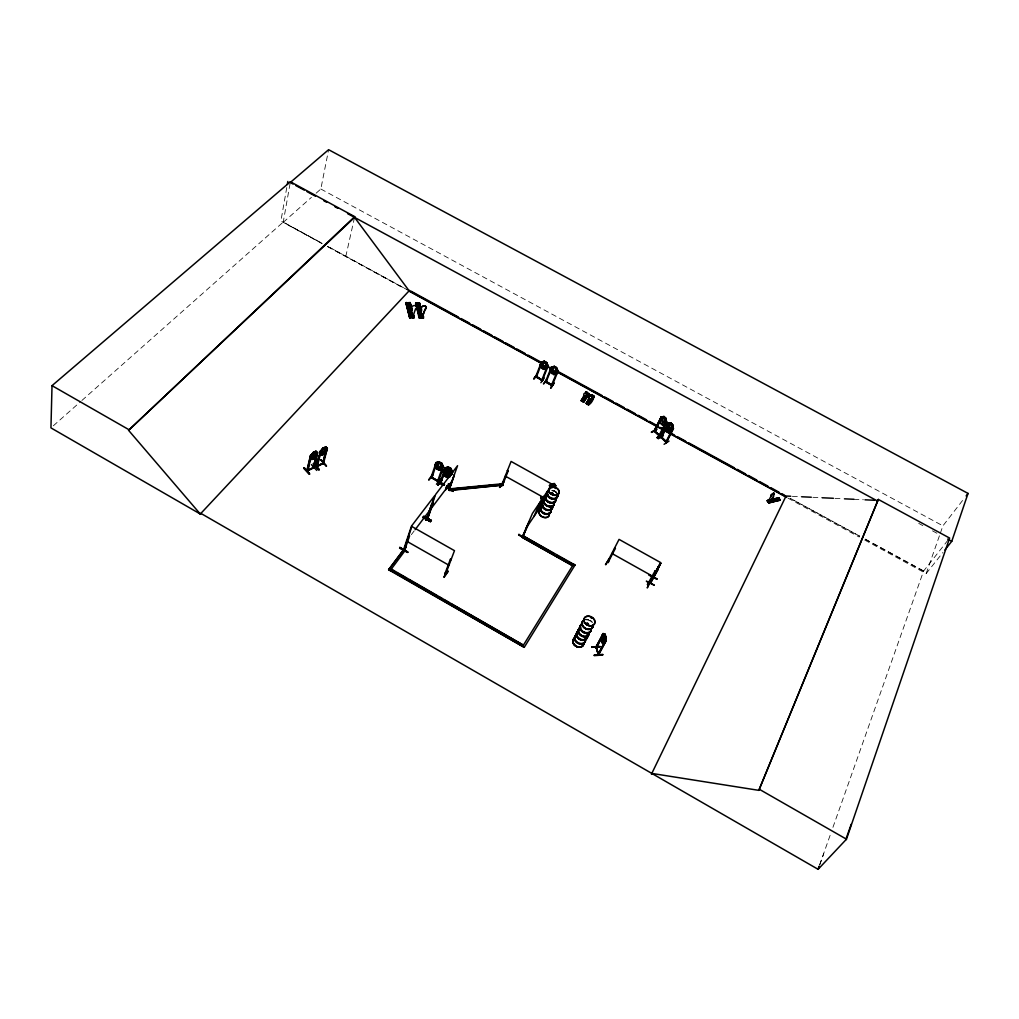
<?xml version="1.0" encoding="UTF-8"?>
<svg xmlns="http://www.w3.org/2000/svg" width="1019" height="1019" viewBox="0 0 1019 1019"><rect width="100%" height="100%" fill="white"/><g stroke="black" fill="none" stroke-linecap="round" stroke-linejoin="round"><path stroke-width="0.75" stroke-dasharray="5 3.75" d="M286.772 187.534L280.9 220.996L321.877 243.312M322.131 243.643L283.193 222.371L290.249 182.528M316.132 193.19L320.832 189.012L328.615 149.691M345.772 256.559L354.204 218.894M864.762 540.07L926.156 573.608L939.773 534.797M940.295 533.306L942.919 525.842L964.178 498.418M819.684 864.813L830.816 833.351M832.931 827.352L923.545 571.124L948.651 539.293M819.645 865.042L823.772 853.667M411.345 534.669L414.211 530.886M926.156 573.608L942.906 552.489M53.332 425.789L80.718 401.524M81.902 400.467L283.257 222.053L322.195 243.324M283.193 222.371L311.419 197.355M792.349 496.329L801.826 496.775M812.882 497.31L822.358 497.769M834.994 498.367L842.891 498.75M853.935 499.285L863.411 499.73M320.832 189.012L942.919 525.842M918.718 523.384L922.845 525.626M932.487 530.848L939.378 534.58M327.417 246.318L407.753 290.058L327.761 246.369M859.692 536.121L790.209 498.291L859.654 536.223M865.246 539.14L923.609 570.92M865.207 539.268L923.545 571.124M327.698 246.687L404.365 288.568M788.031 498.151L859.183 537.026M551.865 490.725A5.426 3.974 23.6 0 1 554.514 491.604M555.661 492.394A5.426 3.974 23.6 0 1 556.578 493.349M551.954 490.432A5.515 4.038 23.6 0 1 554.654 491.311M555.814 492.113A5.515 4.038 23.6 0 1 556.743 493.094M553.432 490.534A5.515 4.038 23.6 0 1 556.833 492.89M553.521 490.356A5.426 3.974 23.6 0 1 554.807 490.929M555.954 491.718A5.426 3.974 23.6 0 1 556.871 492.686M585.517 619.845A5.834 4.547 28.5 0 1 592.001 622.685M585.607 619.552A5.936 4.624 28.5 0 1 588.511 619.832M589.925 620.444A5.936 4.624 28.5 0 1 592.192 622.431M585.708 619.348A5.936 4.624 28.5 0 1 588.613 619.628M590.026 620.253A5.936 4.624 28.5 0 1 592.294 622.24"/><path stroke-width="1.5" d="M431.941 477.745L436.782 462.97L436.107 462.588L430.973 477.542L438.425 481.681M432.12 477.21L431.304 477.351M582.944 400.391L583.314 399.983M404.645 550.477L404.072 549.241M555.673 367.579L555.661 369.986L554.119 371.476L552.973 369.757L553.381 368.738L554.947 367.107L555.712 367.528M651.816 773.421L758.824 790.349L878.327 499.425L949.619 538.07L846.471 839.185L818.104 869.309L200.909 513.398L200.297 514.035L128.572 430.324L354.548 217.391L354.714 216.639L290.39 181.764L52.02 385.653L50.95 427.891L200.412 514.086L200.998 513.461M583.097 400.378L582.817 400.034M591.338 617.667L591.619 618.164M591.568 617.603L591.415 618.253M587.161 623.845L587.95 623.462M587.734 402.874L588.396 402.658M426.439 520.199L431.496 504.889L426.401 520.276L426.273 519.423M428.082 517.996L427.98 517.385M662.21 434.667L657.128 437.597M662.299 434.705L657.37 437.89M669.012 441.087L664.095 444.284M404.543 548.974L404.288 549.547M555.915 488.343L555.966 488.076M323.571 463.39L316.591 466.778L317.266 465.632M551.839 493.578L552.795 493.604L552.069 493.897M552.502 494.381L552.884 493.604M551.508 493.413L552.693 494.228M551.636 493.884L551.878 493.171M321.074 451.086L317.317 466.447L316.489 466.001L322.896 463.365M313.928 467.454L313.279 467.275L314.069 466.906M314.247 467.173L313.508 468.001M587.887 402.734L588.332 402.632M601.936 635.792L601.516 640.48L602.331 643.142L604.356 643.6L602.331 643.142L601.477 640.492L601.796 635.729L603.07 633.551M605.528 641.435L605.961 636.633L604.993 633.984L602.968 633.551M605.961 636.633L605.63 641.422L598.242 654.937L595.988 646.683L598.573 654.886L605.872 641.32L605.261 640.671M306.897 470.816L313.865 467.492L317.1 453.761M311.343 455.34L307.713 470.816L306.948 470.307L307.738 469.925M307.725 470.753L307.623 469.95L307.012 471.058L310.617 455.76L311.445 455.391M307.929 470.192L306.821 470.854L310.438 455.557L311.33 455.493M588.065 403.078L588.269 402.505M660.987 437.253L666.273 442.59L673.47 428.477L672.973 428.005L665.929 441.966M665.916 441.584L666.706 441.953L661.369 436.833M605.286 640.722L598.166 654.899M661.471 437.711L661.751 437.253M659.242 435.202L659.994 435.559M659.917 435.533L654.86 431.215L659.803 435.699M661.739 417.395L654.86 431.47L661.739 417.395L661.242 416.924L654.071 430.999L659.497 436.145M655.102 430.884L654.669 430.464M774.962 499.577L774.899 500.418M128.572 430.324L354.714 216.639M583.085 400.085L582.995 400.276M412.147 315.011L412.389 315.928L411.803 315.177M421.853 315.47L421.7 316.119L421.344 315.482M421.891 316.654L421.446 315.839L422.108 316.463M665.012 417.943L664.133 421.471L663.089 421.751L662.325 419.752L664.413 417.37M671.827 424.363L670.922 427.878L669.865 428.158L669.101 426.159L671.215 423.789M650.657 582.715L658.249 568.971M287.307 184.49L287.842 181.446M293.052 184.044L290.249 182.528L290.39 181.764M769.434 500.851L768.543 500.775L771.179 495.922A1.796 1.108 75.2 0 1 772.453 494.444L772.377 494.47A1.796 1.108 75.2 0 0 771.09 495.947L771.179 495.922M774.134 494.444L773.803 493.221M594.204 655.319L602.662 654.682M594.306 655.637L602.751 655M594.319 655.013L602.764 654.402M411.969 308.706L410.491 316.107L413.026 316.183L415.574 308.821A2.637 1.847 -13.4 0 0 416.325 306.146A2.637 1.847 -13.4 0 0 412.72 306.031A2.637 1.847 -13.4 0 0 411.969 308.706L412.007 308.821M597.924 654.236C599.401 654.758 598.077 652.262 598.102 654.784M419.994 316.463L421.509 309.088A2.624 1.834 -13.8 0 1 422.274 306.413A2.624 1.834 -13.8 0 1 425.866 306.528A2.624 1.834 -13.8 0 1 425.089 309.203L422.477 316.425L419.968 316.349M596.026 648.008L595.707 647.231L596.37 647.906M605.821 636.658L604.191 641.69L602.942 641.282L602.522 636.569L605.069 634.073M303.853 468.18C321.202 485.987 292.504 456.028 309.203 474.09M313.559 452.258L310.578 455.85C307.636 458.244 314.68 461.085 310.043 458.168M307.725 470.714L311.088 455.238M311.355 464.6L316.807 470.434M313.393 463.9C330.691 481.592 302.083 451.799 318.73 469.784M315.737 457.111L313.266 467.734M317.075 452.627L313.33 468.039L313.992 466.944M311.789 459.531L314.247 458.397L317.176 454.818L317.202 452.563M314.03 467.797L317.813 452.436L315.89 451.137L316.107 454.894L312.655 457.811L311.406 457.111L313.495 452.194L315.992 451.111M583.798 400.734L586.129 396.264A1.771 1.286 34.1 0 0 586.613 394.213L587.122 392.366M323.8 454.13L321.367 455.251L323.825 454.181C330.436 445.328 324.73 454.665 321.418 455.175L319.571 453.952L320.705 450.971L316.349 466.549L323.711 462.843L322.615 463.556L327.366 448.194L323.482 463.518L323.52 462.639M316.718 466.715L316.616 466.727C313.89 464.957 328.143 436.145 321.01 452.831L322.233 453.544L325.66 450.64L325.532 446.793L327.366 448.194L325.532 446.946L323.138 447.978L320.055 451.264M316.96 466.218L320.705 450.971M588.103 403.078L587.746 403.091M320.896 460.04L326.539 466.04L320.934 460.04M592.217 395.308L591.593 397.015A1.771 1.286 33.8 0 1 591.096 399.066L591.135 399.002A1.771 1.286 33.8 0 0 591.631 396.951L591.593 397.015M322.641 463.467L326.016 449.812M323.456 462.664L322.972 463.721M322.794 463.76L326.806 448.373M605.108 635.206L604.662 638.798L603.401 639.715L603.312 637.193L605.197 635.206M410.071 302.579L411.829 310.311L410.071 302.579L405.893 302.872L409.625 317.75L414.007 317.864L413.255 314.896M410.326 317.342L406.963 302.783L410.326 317.342L413.536 317.431L414.045 316.667L413.243 317.852M412.975 315.763L411.778 315.597L411.319 317.24M421.548 310.808L419.484 302.974L415.727 302.847L419.14 318.119L423.484 318.221L422.337 313.763M412.937 315.635L412.478 317.266M413.536 317.431L413.37 315.138L414.045 316.667M413.663 315.138L413.383 316.119L409.587 316.005L409.867 315.024L409.944 315.814L413.154 315.915M421.471 310.808L419.484 302.974M419.433 316.17L419.662 315.393L419.089 316.361L422.86 316.476L423.14 315.508L422.63 316.272M419.828 317.699L415.612 303.152L419.943 318.145L417.968 310.719M421.993 317.762L422.439 315.992L421.28 315.954L420.847 317.724L421.968 317.622M423.012 317.788L423.535 317.024L422.21 318.208L418.809 304.847L422.172 318.195M769.218 500.826L768.53 501.921L768.097 501.297M419.764 309.368L418.325 308.961L419.65 308.579M521.728 537.077L572.64 565.723L521.728 537.077L522.632 535.561L575.034 565.023L524.25 647.345L388.608 569.748L403.613 549.623L404.976 550.948L403.46 550.082L411.459 526.122L434.591 495.794L426.464 519.55M522.505 536.529L532.44 513.436L551.992 484.509L550.107 488.853M523.397 535.663L522.811 536.733L523.104 536.16M390.15 570.627L405.129 550.489M399.907 547.47C423.904 562.004 383.59 537.968 407.74 551.89M405.982 547.318C392.723 565.838 411.676 537.446 403.881 550.464M404.072 550.196L411.803 526.479L454.474 550.668L445.609 574.181L445.01 573.226L446.029 573.468L444.87 573.837L445.609 574.181M404.938 550.094L404.403 550.795L404.798 549.98M408.861 534.669L409.523 535.943L404.492 550.782M429.012 480.025L433.151 474.485M436.489 463.135L435.826 462.741L439.202 461.811L441.736 463.148L443.456 466.931L442.819 466.562M436.463 484.229L440.603 478.675M437.724 480.841L442.743 466.626M443.494 466.715L438.603 481.159M944.868 550.005L951.771 541.306L968.05 493.425L328.615 149.691L290.249 182.528M438.106 484.878L442.131 479.618L437.915 485.082M426.35 520.263L431.763 505.042M432.808 503.157L427.662 518.531L433.075 503.31M449.838 476.994L447.57 477.58L445.036 476.242L443.329 472.485C442.577 469.95 446.832 467.377 445.061 467.95L448.309 466.995L445.621 470.46L446.793 472.791L448.449 473.708L450.564 473.224L451.175 471.466L450.755 468.447L448.271 467.059L450.857 468.358L452.512 472.192L451.697 474.536L448.347 475.389L445.812 474.052L444.157 470.23L447.519 469.211L444.883 472.599L446.067 474.93L447.71 475.848L449.825 475.363L450.003 470.6L447.507 469.135L444.131 470.141M444.386 484.687L440.068 482.777L445.201 467.772M440.577 483.07L445.723 468.192M443.864 474.039L440.781 483.108C441.38 480.255 436.82 484.496 444.259 485.057M422.847 517.423L430.515 521.715L422.949 517.13M424.77 517.27L431.355 520.594L423.789 516.022M585.708 391.946L585.072 393.372A1.771 1.286 34.1 0 0 583.938 395.079L582.308 399.83M451.888 471.619L452.589 471.912M446.857 485.808L447.736 486.114L446.691 486.509M450.232 476.115L451.774 471.58M448.36 483.847L447.417 486.827M451.43 475.032L452.474 472.103L450.857 468.358M587.25 402.632L588.944 397.818A1.771 1.286 33.8 0 1 590.039 396.187L590.638 394.824L590.039 396.187A1.771 1.286 33.8 0 0 588.944 397.818L588.944 397.818M449.697 489.107L448.831 489.999L454.372 474.79L449.137 490.152L449.723 489.018M449.455 488.878L502.736 483.745L503.246 485.019L449.863 490.534L449.545 488.776L449.264 489.4M845.63 840.076L851.234 824.193M819.161 866.316L818.104 869.309L819.136 866.468M422.516 316.54L425.127 309.317A2.624 1.834 -13.8 0 0 425.891 306.643A2.624 1.834 -13.8 0 0 422.312 306.528A2.624 1.834 -13.8 0 0 421.548 309.203L421.509 309.088M666.451 442.45L661 437.317L668.018 423.331L668.515 423.802L661.318 437.89M447.978 571.175L443.838 576.856M450.411 559.189L451.137 559.584L450.411 559.189L444.908 573.824M659.726 436.094L654.3 430.884M588.141 623.704L587.887 624.354M588.409 624.52L588.294 623.717M587.008 623.462L586.791 624.188M586.906 623.59L587.25 624.685L588.383 624.43M537.204 374.457L534.109 378.648M541.815 362.433L540.21 364.611L541.624 368.177L544.019 369.387L546.706 362.458L544.337 361.197L541.204 362.293L541.993 362.484L536.3 377.234L535.994 376.164M542.452 380.546L535.637 376.852L541.369 362.14M536.058 376.164L542.567 380.393M544.006 369.311L541.726 368.088L544.375 361.146L541.14 362.229M535.777 376.291L542.337 380.507L548.184 365.821L547.547 365.477L541.79 380.253L536.605 376.47M500.023 487.26L503.692 482.051M540.885 382.685L544.273 378.011M426.082 520.11L426.681 519.028M426.948 519.257L426.133 520.059M427.356 518.314L435.533 494.572L457.569 465.696L448.869 489.935M501.807 485.171L502.838 484.789L502.392 485.503L508.252 470.778L507.449 470.587L508.252 470.778M503.068 485.464L502.736 483.745M502.392 485.503L501.896 484.547M543.879 383.755L547.139 379.348M552.425 385.169L546.388 381.59L545.942 382.316L551.89 367.642L551.266 367.299L545.394 382.01M545.624 381.832L546.35 381.603M557.482 370.852L551.457 385.271L552.438 384.889L552.158 385.704L558.068 371.018L557.368 370.916M551.037 388.01L554.018 383.119L550.731 387.819M758.824 790.349L878.327 499.425M591.275 399.308L590.842 398.646M518.989 534.249L518.658 534.848L526.313 539.026M522.632 535.561L554.081 553.788M528.937 522.416L522.811 536.733L529.269 521.919M584.244 396.022L581.161 400.696L581.62 399.983L583.925 401.231L583.747 402.085L589.262 393.958L586.893 392.366L586.282 393.309L588.587 394.544L586.345 393.181M582.257 400.836L582.702 399.805L582.97 401.219M533.969 516.467L540.172 501.985M584.104 400.798L581.913 399.779L582.18 399.155M537.306 511.487L543.904 496.253M543.382 497.909L542.07 500.775L542.872 499.909M526.581 538.554L518.824 534.58M541.318 507.195L541.739 506.494L540.694 506.914L540.796 506.265L541.624 506.723M583.301 401.843L589.199 393.601L583.479 401.932M545.624 495.285L546.936 492.343L547.611 492.725M541.497 507.857L539.828 509.513M540.567 506.774L540.987 506.061M539.79 509.793L541.93 506.316L540.121 509.997M541.624 506.392L541.229 507.169M586.575 403.307L588.409 401.473M657.866 568.819L650.109 583.072L652.912 576.716L650.517 583.123M587.696 402.543L587.199 403.651L587.912 404.021L588.409 402.925L587.645 402.607M592.332 395.678C596.892 393.283 589.874 409.23 586.333 403.422M588.523 404.365L588.74 404.81M553.89 487.515L554.642 485.808M588.409 404.619C592.51 395.754 598.624 391.372 588.651 404.658M552.273 494.126L552.999 493.642M556.056 488.407L555.406 488.419M660.618 563.15L657.714 569.417L659.369 565.392M660.656 563.278L659.803 564.399L660.694 563.189M658.503 567.366L660.312 563.482L660.21 564.208M774.211 494.432L773.306 495.833A1.796 1.108 75.2 0 1 772.415 497.871L772.504 497.845A1.796 1.108 75.2 0 0 773.396 495.807L773.396 495.807M551.432 493.451L552.757 493.323M656.453 571.481L659.115 565.634M656.211 571.684L658.834 566.36M656.809 579.136L649.154 574.907L656.975 578.856M399.575 548.082L407.422 552.464M407.625 552.183L399.766 547.814M424.923 517.002L431.355 520.556M422.019 316.259L421.318 315.623M542.745 500.456L542.108 500.456M522.874 646.021L573.544 564.182L575.034 565.023M524.25 647.345L388.748 569.303M651.434 774.211L786.044 496.024L790.769 496.253M774.313 499.73L775.026 499.476M651.587 432.413L656.733 429.483L651.727 432.12M661.242 416.924L654.083 431.075M541.942 362.662L528.071 355.121M518.658 534.835L526.288 539.076M657.586 568.666L658.885 566.054M657.064 437.635L662.375 434.425M659.204 435.202L666.171 421.586L666.668 422.057L659.548 436.196L666.49 422.159L665.904 421.675M659.026 435.75L659.115 435.253M658.274 438.794L663.369 435.724M659.14 565.583L656.962 569.71M657.624 569.379L659.726 565.176L658.083 568.335M672.132 430.82L669.203 431.368L667.318 429.585L666.643 425.573C665.916 422.337 674.17 422.095 668.681 424.312L667.827 425.98L668.388 428.464L669.598 429.623L671.483 429.432L672.54 424.694L670.706 422.961M670.706 422.885L672.655 424.63L673.381 428.63L672.973 428.005M666.209 442.539L673.292 428.579L672.655 424.63M609.082 558.998L605.464 564.475M608.521 561.622L608.228 562.475L608.521 561.622L607.426 562.029L619.055 539.382L660.63 562.577L648.326 584.919M615.387 548.362L614.572 548.171L615.387 548.362L608.101 562.412M323.889 447.991L322.373 451.519L323.685 451.735C324.895 451.315 325.813 446.742 323.838 447.927M588.791 403.46L591.135 399.002M600.115 646.721L591.835 647.167M602.649 635.015L596.051 647.129M596.319 647.995L601.414 638.429M655.23 570.64L655.828 571.226L655.23 570.64L647.473 584.447L648.695 584.18L647.574 584.244M650.135 581.709L647.243 587.938L650.135 581.696M597.975 654.236L605.643 640.62M647.562 584.524L647.855 583.747M660.35 563.392L652.886 577.837M652.746 577.913L660.605 563.66M658.007 569.506L650.479 583.11M605.834 564.73L609.222 558.781M304.197 467.976L309.585 473.937L304.312 467.683M313.75 463.658L319.023 469.619M319.062 469.593L313.839 463.403M768.772 500.482L768.95 499.858L767.804 500.151L767.473 501.017L779 498.316L767.524 501.106M767.625 500.775L769.065 500.023M768.008 501.323L768.95 499.858M772.377 494.47L773.739 493.081M768.797 502.494L780.159 500.24L779 498.316M773.523 499.221L774.988 501.131M776.822 498.393L778.287 500.304M767.434 500.979L778.796 497.807L780.121 500.214M522.913 536.032L523.371 535.752M588.205 404.339L593.657 396.187M589.211 398.735L586.103 403.397L589.453 398.684M591.848 395.079L591.249 396.022L593.555 397.257L591.3 395.894M586.422 403.575L589.517 398.9M586.868 403.817L589.67 398.977M589.848 398.989L586.549 403.626M526.263 527.906L545.725 498.992M584.549 396.187L581.136 400.684M583.021 401.69L588.689 393.474M582.97 401.652L588.778 393.716M581.339 400.696L584.486 395.971M445.15 573.34L445.94 573.43M444.118 577.327L448.258 571.341M306.948 470.307L313.419 467.645M503.22 482.102L499.501 487.324L503.653 482.038M502.634 485.311L501.896 484.904L503.169 482.114M772.504 497.845L769.562 501.883L768.644 500.533M547.203 368.368L543.968 369.362M412.236 316.323L411.778 315.597M412.364 315.279L412.389 315.928M541.624 368.177L540.325 364.585M546.643 362.497L548.12 366.038L546.643 362.497L546.197 367.146L544.159 367.719L542.63 366.904L541.637 364.7L544.35 361.274M541.828 379.756L542.77 379.87M550.655 387.831L554.056 383.169M548.184 365.821L547.547 365.477M558.068 371.018L556.654 367.604L554.272 366.369L551.062 367.388M557.024 373.502L553.839 374.533M533.663 378.711L537.357 374.228L533.994 378.941M550.196 369.77L551.508 373.336L553.877 374.482M427.993 517.295L427.776 518.429M401.639 553.164L403.04 551.279M543.433 383.832L546.706 379.425M551.597 373.247L550.145 369.706M409.523 535.943L408.797 535.548M551.266 367.299L554.285 366.445L556.565 367.693L556.081 372.343L554.043 372.89L552.527 372.062L551.546 369.859L554.298 366.318M551.801 367.668L551.152 367.451M388.608 569.748L403.46 550.082M446.768 485.834L447.596 485.999M406.556 540.987L408.466 538.452M415.166 529.625L429.521 510.685M430.464 509.449L452.347 480.586M445.889 489.617L449.583 483.808L445.876 489.553M451.697 474.536L448.36 475.478M447.583 477.669L445.036 476.242M451.621 474.472L450.067 470.561L447.456 469.186M445.812 474.052L444.259 470.141M438.094 484.866L442.068 479.618M440.081 482.751L443.24 484.229M443.418 472.51L445.099 476.204M439.304 470.294L442.577 469.237L439.304 470.294L436.756 468.867L435.037 465.11L435.865 462.69L439.176 461.722L436.54 465.275L437.724 467.606L439.367 468.536L441.469 468.039L441.736 463.148L443.405 466.995M966.114 495.922L968.05 493.425M436.756 468.867L435.164 465.084M428.642 479.771L432.667 474.548M440.73 463.034L440.501 466.626L439.355 467.071L438.03 465.237L439.902 462.562M550.859 486.267L553.381 484.101L552.948 486.967L551.712 487.948M419.866 309.432L419.853 308.553M310.528 455.786L313.495 452.194M311.839 459.454L314.196 458.333L317.227 454.882M587.186 623.704L587.759 624.43M588.192 624.176L587.517 624.507M410.415 309.063L409.358 308.018M411.803 315.202L412.122 315.903M421.815 315.865L421.866 316.068M595.758 647.256L603.082 633.652L596.319 647.88M551.827 484.012L549.598 486.394L556.005 485.617L554.935 487.897C555.673 483.643 556.221 487.286 554.4 483.566L551.776 483.885L549.394 485.617L551.776 483.885L554.438 483.63L554.642 485.783M200.297 514.035L409.536 290.377M543.471 363.566L545.012 361.923L545.751 364.802M591.135 399.346L591.16 398.684M316.476 466.447L317.418 465.989M585.67 392.009L586.651 391.907M499.87 487.477L501.679 485.031L511.092 461.429L551.432 483.885L548.298 491.12A5.515 4.038 23.6 0 0 548.311 496.622A5.515 4.038 23.6 0 0 555.024 498.826A5.515 4.038 23.6 0 0 557.38 494.19M663.955 416.427L661.064 419.586L662.821 423.203L664.681 423.012L665.725 418.274L663.891 416.554L660.987 416.937M586.931 623.475L587.797 623.399M419.726 309.534L420.045 308.859M410.275 309.152L409.562 308.005M409.205 307.916L409.116 308.744L410.313 308.999M407.167 302.936L406.186 302.758L409.956 317.635M409.523 302.974L410.249 303L411.727 308.961M410.224 303.012L406.25 302.656L410.377 317.788M415.892 303.28L419.599 303.407M417.281 307.751L416.644 303.293M412.759 317.852L409.281 302.745M419.853 318.132L416.414 303.178M420.452 318.145L416.402 303.063M667.318 429.585L666.719 425.611M666.515 422.235L665.84 418.21L666.668 422.057M659.879 419.178L660.567 423.191L662.426 424.961L665.394 424.363M668.018 423.331L670.757 422.936M660.567 423.191L662.49 424.923M551.61 493.183L552.897 493.476M773.23 493.132L774.02 493.349M307.19 471.02L314.043 467.696M326.258 466.142L321.214 460.168M315.075 451.888L313.024 454.716L313.317 456.372L315.126 454.678L315.011 451.825M327.023 447.991L326.564 448.5L327.214 448.194L325.481 446.87M648.593 584.422L647.689 584.282L648.428 584.715M545.356 365.821L544.222 366.305L543.076 364.598M440.272 481.923L441.023 482.344M590.829 394.646L592.192 395.499M553.852 374.61L557.126 373.514M409.396 307.865L409.434 309.126M444.908 467.925L448.309 466.995M405.944 302.898L409.714 317.762M419.357 303.267L421.267 310.68M413.981 317.877L413.013 314.667M780.197 499.832L768.836 502.762L767.243 500.698L779 498.597M780.095 500.036L768.823 503.017L768.53 502.431L779.828 499.641L768.377 502.342L779.853 499.552L768.377 502.342M767.256 500.724L778.796 497.807M648.479 584.384L647.753 583.989M608.407 561.928L607.681 561.533L608.292 562.195M586.842 392.493L587.415 392.965L586.651 392.57M591.797 395.194L592.243 395.436M594.102 396.429L593.44 396.264M581.352 400.607L583.785 402.085M438.03 480.497L438.743 480.968M440.845 482.535L444.526 484.496M431.19 477.363L438.565 481.503L431.152 476.968L431.98 477.427M672.247 430.871L669.203 431.279L667.381 429.559M552.323 385.131L546.375 381.819M546.222 381.794L545.56 381.412M542.847 500.686L542.248 500.788M452.512 488.929L449.392 489.235L449.863 490.534M455.646 488.636L461.9 488.037M466.587 487.591L472.841 487.006M477.542 486.56L483.796 485.961M488.483 485.515L494.737 484.929M499.437 484.484L502.558 484.191M450.029 490.075L503.246 485.019M591.81 647.141L600.255 646.556L591.682 647.332M596.268 647.447L596.306 646.645M596.217 647.664L598.446 653.701M605.872 641.32L605.248 640.607M602.993 633.665L603.617 634.366M419.573 309.432L418.376 308.808M422.465 316.119L421.28 315.954M410.542 316.552L410.16 317.788L406.301 302.465M801.826 496.775L811.302 497.234M822.358 497.769L833.415 498.291M844.458 498.826L853.935 499.285M864.991 499.807L874.468 500.265M438.399 481.121L432.069 477.401M552.056 385.641L545.483 382.036M585.377 396.366L586.18 395.971M585.568 396.646L586.243 396.162M446.921 486.216L447.545 486.649M656.682 429.368L651.319 432.107M649.052 575.124L656.873 579.021M585.963 393.729L588.218 395.092L585.912 393.856M295.841 185.56L304.235 190.107M307.025 191.623L315.406 196.17M323.8 200.718L326.589 202.233M334.984 206.781L337.773 208.296M347.555 213.608L353.147 216.639M877.397 500.966L354.548 217.391L409.128 290.81L541.662 363.21M947.632 539.064L951.771 541.306M410.937 291.141L458.346 317.036M461.136 318.565L469.504 323.125M472.294 324.653L480.65 329.226M483.439 330.742L491.808 335.315M494.597 336.843L502.966 341.416M505.755 342.932L514.124 347.504M516.913 349.02L525.282 353.593M557.355 371.107L601.974 395.487M604.764 397.002L613.132 401.575M615.922 403.104L624.278 407.676M627.067 409.192L635.436 413.765M638.225 415.293L646.594 419.853M649.383 421.382L656.351 425.19M660.541 427.471L663.331 428.999M666.12 430.515L674.476 435.088M677.266 436.616L685.634 441.189M688.424 442.705L734.444 467.836M737.234 469.364L745.602 473.937M748.392 475.453L756.76 480.025M759.537 481.554L767.906 486.114M770.695 487.642L779.064 492.215M781.853 493.731L784.643 495.259M547.241 366.254L551.419 368.534M556.998 371.591L785.776 496.559M408.555 290.848L541.089 363.261M546.668 366.305L550.859 368.598M556.438 371.642L786.643 497.399M545.534 381.819L552.285 385.462M501.768 485.082L502.431 485.452M539.726 506.15L542.21 507.526M539.624 506.239L542.032 507.564M445.711 487.286L453.226 491.451M505.322 476.128L543.802 497.603M611.897 553.457L652.937 576.423M439.864 462.626L440.692 463.085M424.923 517.066L431.317 520.633M422.898 517.308L430.578 521.601M442.654 466.358L443.354 466.906M451.697 471.759L452.449 472.09M436.807 468.816L439.342 470.243M446.666 486.407L447.328 486.789M556.833 555.342L571.952 563.838M406.887 541.331L449.01 565.278M393.78 571.048L391.169 569.01L523.448 645.193L451.723 604.178M396.544 572.614L406.199 578.142M408.963 579.722L436.552 595.491M439.304 597.07L442.068 598.65M444.819 600.229L448.959 602.598M759.575 789.419L846.471 839.185M52.02 385.653L128.649 429.534M663.891 416.465L665.84 418.21M661.739 437.482L666.375 441.991M668.362 423.764L660.86 437.482M419.93 308.859L418.847 308.235L418.325 308.961M770.237 501.743L769.995 502.482L768.606 500.342M542.452 501.03L540.643 497.081L541.891 501.386M774.045 493.565L774.16 494.24M423.14 315.508L423.535 317.024M422.235 313.776L423.394 318.234M422.414 315.138L423.178 318.106M419.153 303.382L421.446 312.285M422.223 315.253L422.987 318.221M419.217 304.859L421.509 313.763M418.694 303.127L421.382 313.635M415.727 302.847L419.624 318.132M410.033 304.464L410.874 307.458M410.173 305.955L412.122 313.393M409.307 304.439L411.638 313.381M406.989 302.681L410.721 317.673M555.75 499.527A5.426 3.987 23.6 0 1 548.948 502.571A5.426 3.987 23.6 0 1 546.579 495.514M555.915 499.297A5.503 4.038 23.6 0 1 550.387 502.826A5.503 4.038 23.6 0 1 545.445 496.979M554.005 501.73A5.413 3.974 23.6 0 1 551.279 506.379A5.413 3.974 23.6 0 1 544.579 503.45A5.413 3.974 23.6 0 1 546.146 498.291M554.056 501.603A5.413 3.987 23.6 0 1 551.738 506.188A5.413 3.987 23.6 0 1 545.14 504.023A5.413 3.987 23.6 0 1 545.19 498.699M553.928 501.896A5.413 3.987 23.6 0 1 551.203 506.57A5.413 3.987 23.6 0 1 544.49 503.641A5.413 3.987 23.6 0 1 546.069 498.457M555.75 497.743A5.426 3.987 23.6 0 1 553.024 502.405A5.426 3.987 23.6 0 1 546.299 499.463A5.426 3.987 23.6 0 1 547.878 494.304M557.215 494.419A5.439 3.987 23.6 0 1 554.884 498.992A5.439 3.987 23.6 0 1 548.26 496.826A5.439 3.987 23.6 0 1 548.298 491.515M556.005 499.093A5.503 4.038 23.6 0 1 549.789 502.443A5.503 4.038 23.6 0 1 545.955 495.807M557.775 495.107A5.515 4.038 23.6 0 1 550.859 498.189A5.515 4.038 23.6 0 1 548.439 491.018M557.801 494.865A5.439 3.987 23.6 0 1 550.986 497.896A5.439 3.987 23.6 0 1 548.591 490.84M550.795 510.748A5.375 3.974 23.6 0 1 546.948 514.391A5.375 3.974 23.6 0 1 540.936 511.028A5.375 3.974 23.6 0 1 542.719 506.226M550.68 509.411A5.452 4.038 23.6 0 1 547.916 514.136A5.452 4.038 23.6 0 1 541.178 511.181A5.452 4.038 23.6 0 1 542.77 505.946M540.287 510.035A5.362 3.987 23.7 0 0 540.223 515.347A5.362 3.987 23.7 0 0 546.77 517.474A5.362 3.987 23.7 0 0 549.088 512.901A5.362 3.987 23.7 0 1 546.821 517.346A5.362 3.987 23.7 0 1 540.287 515.206A5.362 3.987 23.7 0 1 540.35 509.895M553.827 502.1A5.401 3.974 23.6 0 1 551.101 506.749A5.401 3.974 23.6 0 1 544.426 503.832A5.401 3.974 23.6 0 1 545.993 498.673M552.693 506.609A5.464 4.038 23.6 0 1 546.502 509.959A5.464 4.038 23.6 0 1 542.707 503.348M550.795 508.99A5.375 3.974 23.6 0 1 548.082 513.652A5.375 3.974 23.6 0 1 541.42 510.736A5.375 3.974 23.6 0 1 543 505.577M552.527 506.838A5.388 3.974 23.6 0 1 545.751 509.882A5.388 3.974 23.6 0 1 543.407 502.838M550.769 509.207A5.452 4.038 23.6 0 1 548.005 513.933A5.452 4.038 23.6 0 1 541.255 510.978A5.452 4.038 23.6 0 1 542.86 505.742M552.744 507.233A5.388 3.974 23.6 0 1 545.42 508.914A5.388 3.974 23.6 0 1 543.687 502.189M591.033 629.003A5.834 4.56 28.6 0 1 583.887 632.774A5.834 4.56 28.6 0 1 581.199 624.685M586.396 623.946A5.834 4.56 28.6 0 1 589.007 625.424M591.224 628.787A5.91 4.611 28.6 0 1 587.135 633.194A5.91 4.611 28.6 0 1 580.524 629.449A5.91 4.611 28.6 0 1 582.333 623.743M586.524 623.653A5.91 4.611 28.6 0 1 587.925 624.278M589.39 633.296A5.821 4.56 28.6 0 1 580.97 635.079A5.821 4.56 28.6 0 1 580.677 627.08M593.224 624.965A5.936 4.624 28.5 0 1 585.963 628.787A5.936 4.624 28.5 0 1 583.225 620.571M591.326 629.602A5.834 4.56 28.6 0 1 582.893 631.385A5.834 4.56 28.6 0 1 582.588 623.386M586.727 623.297A5.834 4.56 28.6 0 1 588.116 623.908M593.033 625.182A5.847 4.56 28.5 0 1 585.874 628.952A5.847 4.56 28.5 0 1 583.174 620.851M591.275 629.844A5.91 4.624 28.6 0 1 582.741 631.653A5.91 4.624 28.6 0 1 582.435 623.552M586.626 623.462A5.91 4.624 28.6 0 1 588.027 624.074M593.338 624.762A5.936 4.624 28.5 0 1 589.249 629.182A5.936 4.624 28.5 0 1 582.601 625.424A5.936 4.624 28.5 0 1 584.409 619.705M585.339 640.976A5.77 4.547 28.7 0 1 576.971 642.772A5.77 4.547 28.7 0 1 576.703 634.812M585.237 638.251A5.847 4.611 28.7 0 1 582.422 643.804A5.847 4.611 28.7 0 1 575.187 640.633A5.847 4.611 28.7 0 1 576.767 634.531M583.811 642.734A5.77 4.547 28.8 0 1 579.811 647.09A5.77 4.547 28.8 0 1 573.366 643.422A5.77 4.547 28.8 0 1 575.149 637.805M589.122 633.754A5.796 4.535 28.6 0 1 580.728 635.538A5.796 4.535 28.6 0 1 580.435 627.577M583.823 642.645A5.732 4.522 28.8 0 1 579.849 646.976A5.732 4.522 28.8 0 1 573.43 643.333A5.732 4.522 28.8 0 1 575.213 637.754M587.543 635.78A5.872 4.611 28.7 0 1 583.467 640.199A5.872 4.611 28.7 0 1 576.894 636.467A5.872 4.611 28.7 0 1 578.703 630.774M585.377 637.843A5.77 4.547 28.7 0 1 583.021 643.206A5.77 4.547 28.7 0 1 576.028 640.964A5.77 4.547 28.7 0 1 575.977 634.837M587.352 635.996A5.796 4.547 28.7 0 1 583.339 640.352A5.796 4.547 28.7 0 1 576.856 636.671A5.796 4.547 28.7 0 1 578.639 631.054M587.301 634.302A5.872 4.611 28.7 0 1 584.486 639.868A5.872 4.611 28.7 0 1 577.225 636.684A5.872 4.611 28.7 0 1 578.805 630.57M587.352 634.098A5.796 4.547 28.7 0 1 584.995 639.461A5.796 4.547 28.7 0 1 577.964 637.219A5.796 4.547 28.7 0 1 577.913 631.079M445.023 473.975L447.341 473.555L448.627 476.077L447.901 473.466L449.825 472.434L447.608 472.892L446.309 470.472L447.035 472.994L445.023 473.975M406.683 303.955L410.453 304.082L406.683 303.955M406.938 304.961L410.708 305.089L406.938 304.961M407.307 306.464L411.09 306.579L407.307 306.464M407.638 307.802L411.421 307.916L407.638 307.802M408.02 309.305L411.803 309.432L408.02 309.305M416.109 304.337L419.866 304.464L416.109 304.337M416.376 305.343L420.121 305.471L416.376 305.343M416.758 306.846L420.516 306.961L416.758 306.846M417.089 308.171L420.847 308.298L417.089 308.171M417.472 309.687L421.242 309.801L417.472 309.687M446.742 471.542L446.87 473.937L448.844 473.95L449.061 470.434L448.233 469.976L446.742 471.542M447.481 469.39L447.608 471.784L449.596 471.81L449.85 468.231L448.971 467.823L447.481 469.39M453.277 491.247L447.112 487.783L453.277 491.247M587.161 401.894L589.211 403.753L587.161 401.894M654.173 585.097L646.326 581.187L654.147 585.148M774.733 498.813L776.058 500.966L774.733 498.813M775.752 498.571L777.077 500.711L775.752 498.571M777.65 498.087L778.975 500.24L777.65 498.087M549.687 492.597A5.464 3.987 23.6 0 0 558.756 493.667A5.464 3.987 23.6 0 0 553.546 486.802A5.464 3.987 23.6 0 0 549.687 492.597M549.61 492.801A5.452 3.974 23.6 0 0 558.654 493.858A5.452 3.974 23.6 0 0 553.457 487.018A5.452 3.974 23.6 0 0 549.61 492.801M580.83 635.346A5.821 4.56 28.6 0 0 589.249 633.563A5.821 4.56 28.6 0 1 580.817 635.372A5.821 4.56 28.6 0 1 580.524 627.373A5.821 4.56 28.6 0 0 580.83 635.346M584.893 622.915A5.885 4.573 28.5 0 0 594.548 623.819A5.885 4.573 28.5 0 0 588.842 616.062A5.885 4.573 28.5 0 0 584.893 622.915M584.804 623.093A5.859 4.547 28.5 0 0 594.434 623.997A5.859 4.547 28.5 0 0 588.753 616.266A5.859 4.547 28.5 0 0 584.804 623.093M579.747 647.205A5.77 4.547 28.8 0 0 583.747 642.862A5.732 4.522 28.8 0 1 579.735 647.18A5.77 4.547 28.8 0 1 573.302 643.549A5.77 4.547 28.8 0 1 575.085 637.932A5.732 4.522 28.8 0 0 573.328 643.537A5.732 4.522 28.8 0 0 579.735 647.18"/></g></svg>
